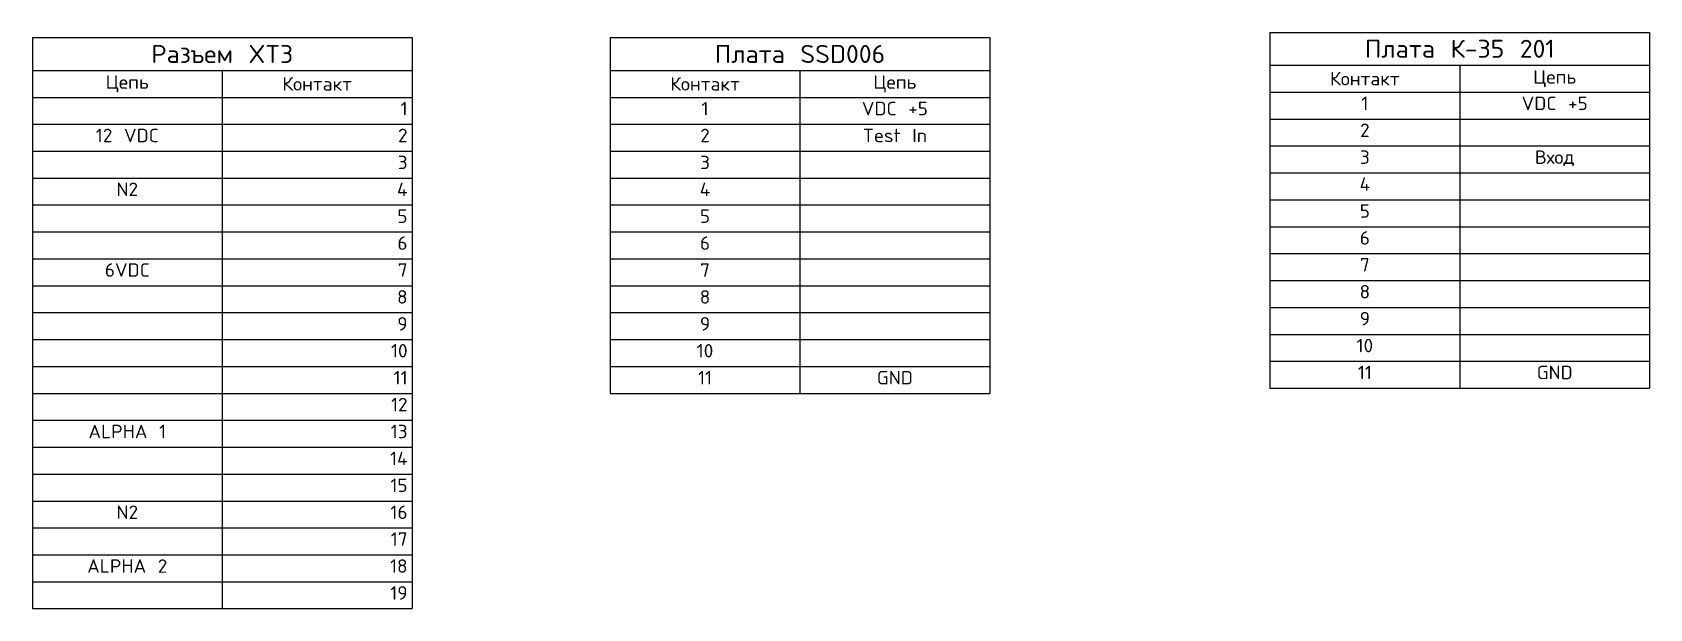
# Model space of a CAD drawing. Header units: millimetres. Extents: x 1187 to 1727, y 1330 to 1523.
import ezdxf

# ---------------------------------------------------------------- set-up
doc = ezdxf.new("R2010")
doc.units = ezdxf.units.MM
doc.styles.get("Standard").update_dxf_attribs({"font": 'txt.shx'})

# ---------------------------------------------------------------- blocks, each defined once
blk = doc.blocks.new('*T4')
at = {"color": 0, "linetype": 'ByBlock', "lineweight": -2, "ltscale": 100}
for p, q in [((0, 0), (127, 0)), ((0, 0), (0, -119)), ((127, 0), (127, -119)), ((0, -11), (127, -11)), ((63.5, -11), (63.5, -119)), ((0, -20), (127, -20)), ((0, -29), (127, -29)), ((0, -38), (127, -38)), ((0, -47), (127, -47)), ((0, -56), (127, -56)), ((0, -65), (127, -65)), ((0, -74), (127, -74)), ((0, -83), (127, -83)), ((0, -92), (127, -92)), ((0, -101), (127, -101)), ((0, -110), (127, -110)), ((0, -119), (127, -119))]:
    blk.add_line(p, q, dxfattribs=at)
at = {"color": 0, "ltscale": 100}
for s, insert, char_height, width, attachment_point in [('Плата SSD006', (63.5, -5.5), 6, 124, 5), ('Контакт', (31.75, -15.5), 4.5, 60.5, 5), ('Цепь', (95.25, -15.5), 4.5, 60.5, 5), ('1', (31.75, -21.5), 4.5, 60.5, 2), ('VDC +5', (95.25, -21.5), 4.5, 60.5, 2), ('2', (31.75, -30.5), 4.5, 60.5, 2), ('Test In', (95.25, -30.5), 4.5, 60.5, 2), ('3', (31.75, -39.5), 4.5, 60.5, 2), ('4', (31.75, -48.5), 4.5, 60.5, 2), ('5', (31.75, -57.5), 4.5, 60.5, 2), ('6', (31.75, -66.5), 4.5, 60.5, 2), ('7', (31.75, -75.5), 4.5, 60.5, 2), ('8', (31.75, -84.5), 4.5, 60.5, 2), ('9', (31.75, -93.5), 4.5, 60.5, 2), ('10', (31.75, -102.5), 4.5, 60.5, 2), ('11', (31.75, -111.5), 4.5, 60.5, 2), ('GND', (95.25, -111.5), 4.5, 60.5, 2)]:
    blk.add_mtext(s, dxfattribs=dict(at, insert=insert, char_height=char_height, width=width, attachment_point=attachment_point))
blk = doc.blocks.new('*T6')
at = {"color": 0, "linetype": 'ByBlock', "lineweight": -2, "ltscale": 100}
for p, q in [((0, 0), (127, 0)), ((0, 0), (0, -119)), ((127, 0), (127, -119)), ((0, -11), (127, -11)), ((63.5, -11), (63.5, -119)), ((0, -20), (127, -20)), ((0, -29), (127, -29)), ((0, -38), (127, -38)), ((0, -47), (127, -47)), ((0, -56), (127, -56)), ((0, -65), (127, -65)), ((0, -74), (127, -74)), ((0, -83), (127, -83)), ((0, -92), (127, -92)), ((0, -101), (127, -101)), ((0, -110), (127, -110)), ((0, -119), (127, -119))]:
    blk.add_line(p, q, dxfattribs=at)
at = {"color": 0, "ltscale": 100}
for s, insert, char_height, width, attachment_point in [('Плата К-35 201', (63.5, -5.5), 6, 124, 5), ('Контакт', (31.75, -15.5), 4.5, 60.5, 5), ('Цепь', (95.25, -15.5), 4.5, 60.5, 5), ('1', (31.75, -21.5), 4.5, 60.5, 2), ('VDC +5', (95.25, -21.5), 4.5, 60.5, 2), ('2', (31.75, -30.5), 4.5, 60.5, 2), ('3', (31.75, -39.5), 4.5, 60.5, 2), ('Вход', (95.25, -39.5), 4.5, 60.5, 2), ('4', (31.75, -48.5), 4.5, 60.5, 2), ('5', (31.75, -57.5), 4.5, 60.5, 2), ('6', (31.75, -66.5), 4.5, 60.5, 2), ('7', (31.75, -75.5), 4.5, 60.5, 2), ('8', (31.75, -84.5), 4.5, 60.5, 2), ('9', (31.75, -93.5), 4.5, 60.5, 2), ('10', (31.75, -102.5), 4.5, 60.5, 2), ('11', (31.75, -111.5), 4.5, 60.5, 2), ('GND', (95.25, -111.5), 4.5, 60.5, 2)]:
    blk.add_mtext(s, dxfattribs=dict(at, insert=insert, char_height=char_height, width=width, attachment_point=attachment_point))
blk = doc.blocks.new('*T14')
at = {"color": 0, "linetype": 'ByBlock', "lineweight": -2, "ltscale": 100}
for p, q in [((0, 0), (127, 0)), ((0, 0), (0, -191)), ((127, 0), (127, -191)), ((0, -11), (127, -11)), ((63.5, -11), (63.5, -191)), ((0, -20), (127, -20)), ((0, -29), (127, -29)), ((0, -38), (127, -38)), ((0, -47), (127, -47)), ((0, -56), (127, -56)), ((0, -65), (127, -65)), ((0, -74), (127, -74)), ((0, -83), (127, -83)), ((0, -92), (127, -92)), ((0, -101), (127, -101)), ((0, -110), (127, -110)), ((0, -119), (127, -119)), ((0, -128), (127, -128)), ((0, -137), (127, -137)), ((0, -146), (127, -146)), ((0, -155), (127, -155)), ((0, -164), (127, -164)), ((0, -173), (127, -173)), ((0, -182), (127, -182)), ((0, -191), (127, -191))]:
    blk.add_line(p, q, dxfattribs=at)
at = {"color": 0, "ltscale": 100}
for s, insert, char_height, width, attachment_point in [('Разъем XT3', (63.5, -5.5), 6, 124, 5), ('Цепь', (31.75, -15.5), 4.5, 60.5, 5), ('Контакт', (95.25, -15.5), 4.5, 60.5, 5), ('1', (125.5, -21.5), 4.5, 60.5, 3), ('12 VDC', (31.75, -30.5), 4.5, 60.5, 2), ('2', (125.5, -30.5), 4.5, 60.5, 3), ('3', (125.5, -39.5), 4.5, 60.5, 3), ('N2', (31.75, -48.5), 4.5, 60.5, 2), ('4', (125.5, -48.5), 4.5, 60.5, 3), ('5', (125.5, -57.5), 4.5, 60.5, 3), ('6', (125.5, -66.5), 4.5, 60.5, 3), ('6VDC', (31.75, -75.5), 4.5, 60.5, 2), ('7', (125.5, -75.5), 4.5, 60.5, 3), ('8', (125.5, -84.5), 4.5, 60.5, 3), ('9', (125.5, -93.5), 4.5, 60.5, 3), ('10', (125.5, -102.5), 4.5, 60.5, 3), ('11', (125.5, -111.5), 4.5, 60.5, 3), ('12', (125.5, -120.5), 4.5, 60.5, 3), ('ALPHA 1', (31.75, -129.5), 4.5, 60.5, 2), ('13', (125.5, -129.5), 4.5, 60.5, 3), ('14', (125.5, -138.5), 4.5, 60.5, 3), ('15', (125.5, -147.5), 4.5, 60.5, 3), ('N2', (31.75, -156.5), 4.5, 60.5, 2), ('16', (125.5, -156.5), 4.5, 60.5, 3), ('17', (125.5, -165.5), 4.5, 60.5, 3), ('ALPHA 2', (31.75, -174.5), 4.5, 60.5, 2), ('18', (125.5, -174.5), 4.5, 60.5, 3), ('19', (125.5, -183.5), 4.5, 60.5, 3)]:
    blk.add_mtext(s, dxfattribs=dict(at, insert=insert, char_height=char_height, width=width, attachment_point=attachment_point))

msp = doc.modelspace()

# ---------------------------------------------------------------- block references
for name, p in [('*T14', (1186.56, 1521.49)), ('*T4', (1379.78, 1521.49)), ('*T6', (1600.46, 1523.23))]:
    msp.add_blockref(name, p)

doc.saveas('drawing.dxf')
